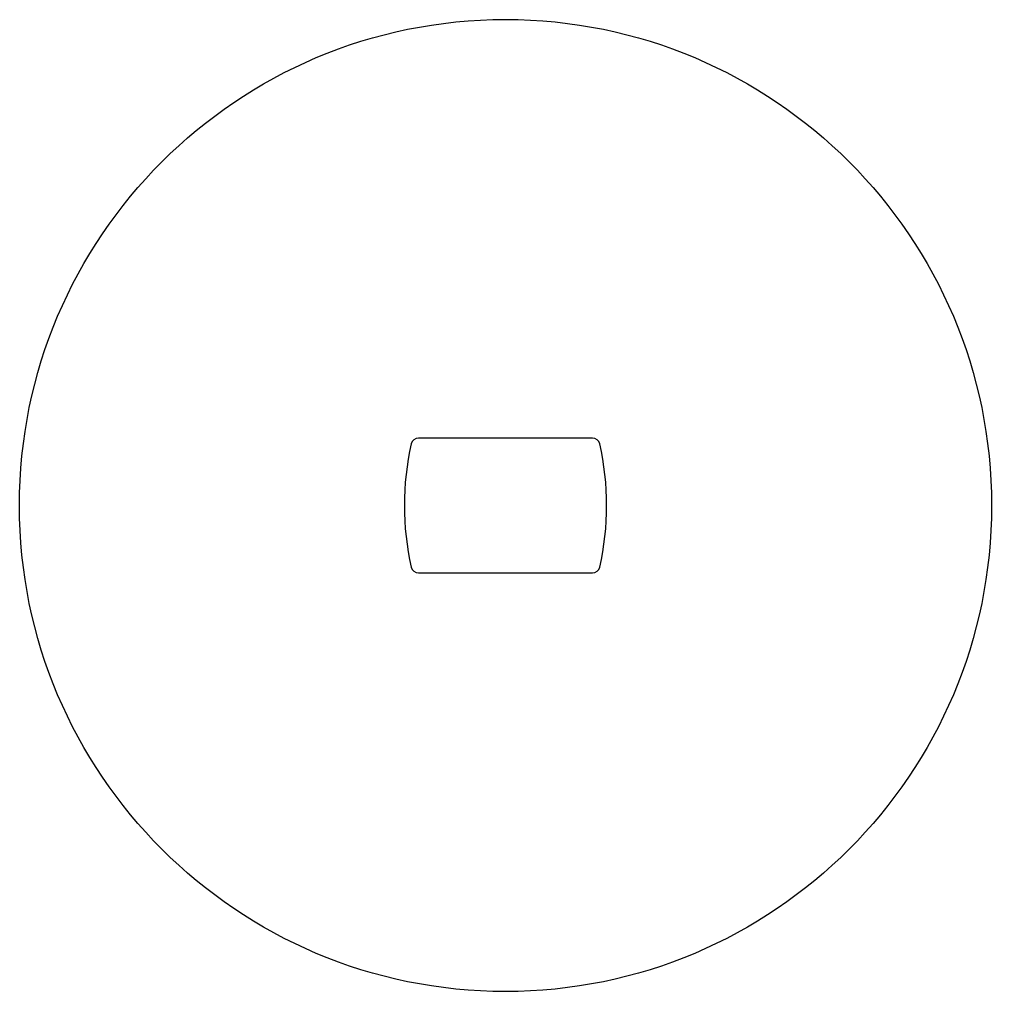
# Model space of a CAD drawing. Header units: millimetres. Extents: x -12.9 to 12.9, y 89 to 114.9.
import ezdxf

# ---------------------------------------------------------------- set-up
doc = ezdxf.new("R2010")
doc.units = ezdxf.units.MM
doc.layers.get('0').update_dxf_attribs({"linetype": 'CONTINUOUS'})

msp = doc.modelspace()

# ---------------------------------------------------------------- linework, layer by layer
msp.add_lwpolyline([(2.317, 100.205, 0.35049), (2.512, 100.361, 0.111636), (2.512, 103.639, 0.35049), (2.317, 103.795), (-2.317, 103.795, 0.35049), (-2.512, 103.639, 0.111636), (-2.512, 100.361, 0.35049), (-2.317, 100.205)], format="xyb", close=True)
msp.add_circle((0, 102), 12.95)

doc.saveas('drawing.dxf')
